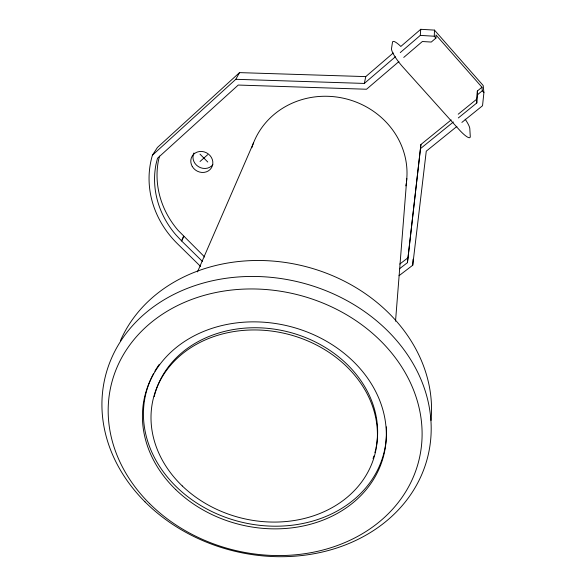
<?xml version="1.0" encoding="UTF-8"?>
<svg xmlns="http://www.w3.org/2000/svg" width="586" height="586" viewBox="0 0 586 586"><rect width="100%" height="100%" fill="white"/><g stroke="black" fill="none" stroke-linecap="round" stroke-linejoin="round"><path stroke-width="0.88" d="M403.747 57.428L422.352 41.518L431.267 42.053L435.925 38.09L435.999 34.992L481.978 87.233L482.322 90.771L483.911 92.573L482.534 105.736L461.878 122.415M435.925 38.09L434.285 36.229L434.468 30.113L420.741 29.3L400.817 46.455M399.484 268.784L407.438 262.682L420.924 144.493L451.169 119.925M399.015 275.72L412.742 265.224L413.079 259.224M407.438 262.682L420.924 144.493M400.26 52.593L420.301 35.394L420.741 29.3M395.528 321.209L406.809 178.437M458.333 117.947L476.792 102.982L476.499 99.356L477.348 91.013L481.978 87.233M476.792 102.982L477.656 94.573L477.348 91.013M412.742 265.224L426.264 151.173L456.89 126.444M200.617 266.469L177.499 243.776A95.87 87.607 23.8 0 1 152.433 155.195L235.814 79.293L364.331 83.432L365.767 76.612L393.257 52.96M159.539 156.074L158.469 160.388A89.446 81.879 23.9 0 0 178.173 230.437L204.668 257.012M197.489 271.897L253.474 143.013M202.426 261.415L181.623 240.956L183.821 236.473M181.623 240.956L183.565 236.209M235.814 79.293L239.513 72.62L365.767 76.612M152.433 155.195L157.422 147.474L239.513 72.62M200.038 161.487L207.737 154.653M364.331 83.432L395.425 56.747M398.92 61.552L366.528 89.24L238.246 85.051L157.495 158.264L155.993 164.344A90.215 82.436 23.8 0 0 175.925 234.883L181.367 240.692M477.656 94.573L482.322 90.771M458.208 114.211L476.499 99.356M420.711 148.441L453.366 121.976M399.784 264.074L407.753 257.943M420.301 35.394L434.285 36.229M199.987 154.118L207.766 162.022M434.468 30.113L483.194 85.534L483.911 92.573M400.385 45.994A18.02 3.597 50.4 0 0 392.495 42.185L391.514 48.579A18.356 3.736 50.4 0 0 403.014 67.17L458.926 129.418A17.961 3.611 51.2 0 0 470.272 136.406L469.804 128.59A17.639 3.479 51.1 0 0 465.152 119.178M212.872 164.666A11.178 10.196 29.7 0 1 198.471 166.673A11.178 10.196 29.7 0 1 193.929 152.975M251.819 147.738A79.44 74.07 14 0 1 343.491 98.243A79.44 74.07 14 0 1 406.472 181.763M406.245 183.418A79.44 74.07 14 0 1 405.827 185.887M373.905 456.025A113.867 94.617 14 0 1 373.055 458.53M154.184 396.634A113.867 94.617 14 0 1 285.653 331.288A113.867 94.617 14 0 1 375.941 448.319M375.751 449.191A113.867 94.617 14 0 1 374.908 452.626M386.372 426.886A122.657 101.935 14 0 1 243.058 522.507A122.657 101.935 14 0 1 153.576 373.553M154.88 371.202A122.657 101.935 14 0 1 159.282 364.324M120.394 340.781A161.765 135.93 14 0 1 305.321 266.484A161.765 135.93 14 0 1 431.01 420.462M192.274 166.49A11.273 10.27 29.5 0 0 211.392 167.904A11.273 10.27 29.5 0 0 201.789 151.459A11.273 10.27 29.5 0 0 192.274 166.49M182.253 485.933A114.255 94.822 14 0 0 372.821 461.087A114.255 94.822 14 0 0 237.55 331.024A114.255 94.822 14 0 0 182.253 485.933M175.793 489.647A123.075 102.162 14 0 0 381.252 463.467A123.075 102.162 14 0 0 236.063 322.967A123.075 102.162 14 0 0 175.793 489.647M145.05 501.88A166.131 138.355 14 0 0 423.517 470.206A166.131 138.355 14 0 0 231.111 277.639A166.131 138.355 14 0 0 145.05 501.88M149.657 503.652A158.41 131.594 14 0 0 414.954 472.997A158.41 131.594 14 0 0 230.811 290.129A158.41 131.594 14 0 0 149.657 503.652"/></g></svg>
